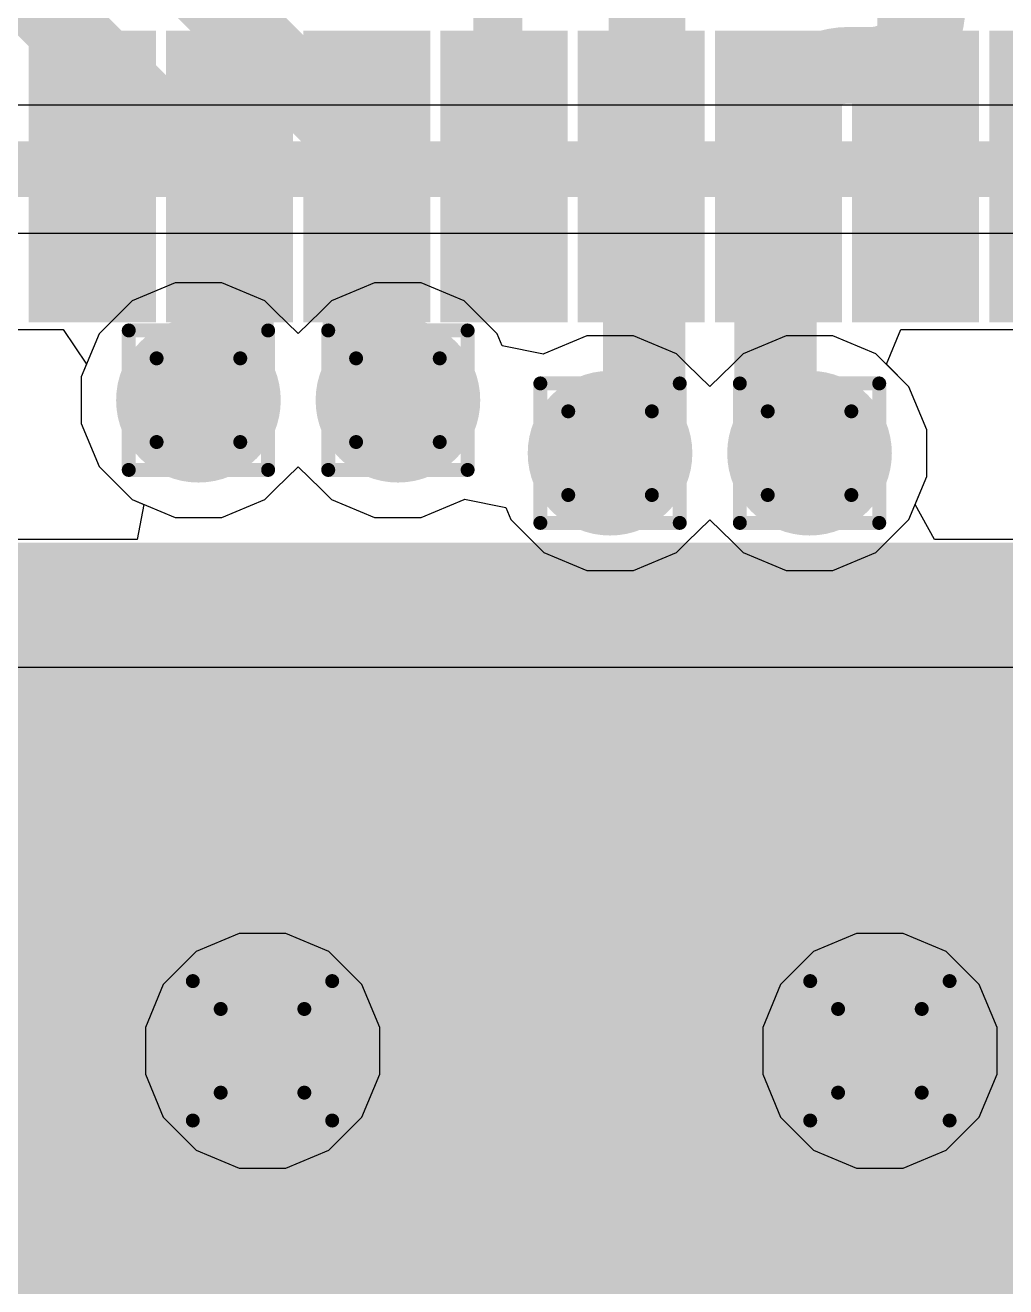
# Model space of a CAD drawing. Header units: inches. Extents: x -22 to 5433, y -13 to 5447.
# Drawn here: x 8.299 to 11.872, y 13.268 to 17.863 of the extents above; entities that cross this region are included whole.
import ezdxf

# ---------------------------------------------------------------- set-up
doc = ezdxf.new("R2010")
doc.units = ezdxf.units.IN
for name, color, linetype in [('Bottom Layer', 5, 'Continuous'), ('Drill Drawing', 1, 'Continuous'), ('Ground', 16, 'Continuous'), ('Power', 76, 'Continuous'), ('Top Layer', 1, 'Continuous'), ('Top Paste', 8, 'Continuous'), ('Top Solder', 216, 'Continuous'), ('Via Holes', 16, 'Continuous')]:
    doc.layers.add(name, color=color, linetype=linetype)

msp = doc.modelspace()

# ---------------------------------------------------------------- hatches: boundary and pattern name
at = {"layer": 'Bottom Layer'}
h = msp.add_hatch(color=5, dxfattribs=at)
edge = h.paths.add_edge_path()
edge.add_arc((8.9303, 16.4975), 0.3, 0, 360)
h = msp.add_hatch(color=5, dxfattribs=at)
edge = h.paths.add_edge_path()
edge.add_arc((9.6573, 16.4975), 0.3, 0, 360)
h = msp.add_hatch(color=5, dxfattribs=at)
edge = h.paths.add_edge_path()
edge.add_arc((10.4303, 16.3045), 0.3, 0, 360)
h = msp.add_hatch(color=5, dxfattribs=at)
edge = h.paths.add_edge_path()
edge.add_arc((11.1573, 16.3045), 0.3, 0, 360)
h = msp.add_hatch(color=5, dxfattribs=at)
edge = h.paths.add_edge_path()
edge.add_arc((9.1638, 14.1275), 0.3, 0, 360)
h = msp.add_hatch(color=5, dxfattribs=at)
edge = h.paths.add_edge_path()
edge.add_arc((11.4138, 14.1275), 0.3, 0, 360)
at = {"layer": 'Ground'}
h = msp.add_hatch(color=16, dxfattribs=at)
edge = h.paths.add_edge_path()
edge.add_arc((8.9303, 16.4975), 0.3, 0, 360)
h = msp.add_hatch(color=16, dxfattribs=at)
edge = h.paths.add_edge_path()
edge.add_arc((9.6573, 16.4975), 0.3, 0, 360)
h = msp.add_hatch(color=16, dxfattribs=at)
edge = h.paths.add_edge_path()
edge.add_arc((10.4303, 16.3045), 0.3, 0, 360)
h = msp.add_hatch(color=16, dxfattribs=at)
edge = h.paths.add_edge_path()
edge.add_arc((11.1573, 16.3045), 0.3, 0, 360)
h = msp.add_hatch(color=16, dxfattribs=at)
edge = h.paths.add_edge_path()
edge.add_arc((9.1638, 14.1275), 0.3, 0, 360)
h = msp.add_hatch(color=16, dxfattribs=at)
edge = h.paths.add_edge_path()
edge.add_arc((11.4138, 14.1275), 0.3, 0, 360)
at = {"layer": 'Power'}
h = msp.add_hatch(color=76, dxfattribs=at)
edge = h.paths.add_edge_path()
edge.add_arc((8.9303, 16.4975), 0.3, 0, 360)
h = msp.add_hatch(color=76, dxfattribs=at)
edge = h.paths.add_edge_path()
edge.add_arc((9.6573, 16.4975), 0.3, 0, 360)
h = msp.add_hatch(color=76, dxfattribs=at)
edge = h.paths.add_edge_path()
edge.add_arc((10.4303, 16.3045), 0.3, 0, 360)
h = msp.add_hatch(color=76, dxfattribs=at)
edge = h.paths.add_edge_path()
edge.add_arc((11.1573, 16.3045), 0.3, 0, 360)
h = msp.add_hatch(color=76, dxfattribs=at)
edge = h.paths.add_edge_path()
edge.add_arc((9.1638, 14.1275), 0.3, 0, 360)
h = msp.add_hatch(color=76, dxfattribs=at)
edge = h.paths.add_edge_path()
edge.add_arc((11.4138, 14.1275), 0.3, 0, 360)
at = {"layer": 'Top Layer'}
for points in [[(8.4138, 17.7425), (8.6738, 17.7425), (8.6738, 16.8825), (8.4138, 16.8825)], [(8.9138, 17.7425), (9.1738, 17.7425), (9.1738, 16.8825), (8.9138, 16.8825)], [(9.4138, 17.7425), (9.6738, 17.7425), (9.6738, 16.8825), (9.4138, 16.8825)], [(9.9138, 17.7425), (10.1738, 17.7425), (10.1738, 16.8825), (9.9138, 16.8825)], [(10.4138, 17.7425), (10.6738, 17.7425), (10.6738, 16.8825), (10.4138, 16.8825)], [(10.9138, 17.7425), (11.1738, 17.7425), (11.1738, 16.8825), (10.9138, 16.8825)], [(11.4138, 17.7425), (11.6738, 17.7425), (11.6738, 16.8825), (11.4138, 16.8825)], [(7.2938, 15.8775), (13.2938, 15.8775), (13.2938, 9.8775), (7.2938, 9.8775)]]:
    msp.add_hatch(color=1, dxfattribs=at).paths.add_polyline_path(points)
h = msp.add_hatch(color=1, dxfattribs=at)
edge = h.paths.add_edge_path()
edge.add_arc((8.9303, 16.4975), 0.3, 0, 360)
h = msp.add_hatch(color=1, dxfattribs=at)
edge = h.paths.add_edge_path()
edge.add_arc((9.6573, 16.4975), 0.3, 0, 360)
h = msp.add_hatch(color=1, dxfattribs=at)
edge = h.paths.add_edge_path()
edge.add_arc((10.4303, 16.3045), 0.3, 0, 360)
h = msp.add_hatch(color=1, dxfattribs=at)
edge = h.paths.add_edge_path()
edge.add_arc((11.1573, 16.3045), 0.3, 0, 360)
h = msp.add_hatch(color=1, dxfattribs=at)
edge = h.paths.add_edge_path()
edge.add_arc((9.1638, 14.1275), 0.3, 0, 360)
h = msp.add_hatch(color=1, dxfattribs=at)
edge = h.paths.add_edge_path()
edge.add_arc((11.4138, 14.1275), 0.3, 0, 360)
at = {"layer": 'Top Paste'}
for points in [[(8.4138, 17.7425), (8.6738, 17.7425), (8.6738, 16.8825), (8.4138, 16.8825)], [(8.9138, 17.7425), (9.1738, 17.7425), (9.1738, 16.8825), (8.9138, 16.8825)], [(9.4138, 17.7425), (9.6738, 17.7425), (9.6738, 16.8825), (9.4138, 16.8825)], [(9.9138, 17.7425), (10.1738, 17.7425), (10.1738, 16.8825), (9.9138, 16.8825)], [(10.4138, 17.7425), (10.6738, 17.7425), (10.6738, 16.8825), (10.4138, 16.8825)], [(10.9138, 17.7425), (11.1738, 17.7425), (11.1738, 16.8825), (10.9138, 16.8825)], [(11.4138, 17.7425), (11.6738, 17.7425), (11.6738, 16.8825), (11.4138, 16.8825)]]:
    msp.add_hatch(color=8, dxfattribs=at).paths.add_polyline_path(points)
at = {"layer": 'Top Solder'}
for points in [[(8.3122, 17.8441), (8.7754, 17.8441), (8.7754, 16.7809), (8.3122, 16.7809)], [(8.8122, 17.8441), (9.2754, 17.8441), (9.2754, 16.7809), (8.8122, 16.7809)], [(9.3122, 17.8441), (9.7754, 17.8441), (9.7754, 16.7809), (9.3122, 16.7809)], [(9.8122, 17.8441), (10.2754, 17.8441), (10.2754, 16.7809), (9.8122, 16.7809)], [(10.3122, 17.8441), (10.7754, 17.8441), (10.7754, 16.7809), (10.3122, 16.7809)], [(10.8122, 17.8441), (11.2754, 17.8441), (11.2754, 16.7809), (10.8122, 16.7809)], [(11.3122, 17.8441), (11.7754, 17.8441), (11.7754, 16.7809), (11.3122, 16.7809)], [(11.8122, 17.8441), (12.2754, 17.8441), (12.2754, 16.7809), (11.8122, 16.7809)], [(7.1922, 15.9791), (13.3954, 15.9791), (13.3954, 9.7759), (7.1922, 9.7759)]]:
    msp.add_hatch(color=216, dxfattribs=at).paths.add_polyline_path(points)
at = {"layer": 'Via Holes'}
h = msp.add_hatch(color=7, dxfattribs=at)
edge = h.paths.add_edge_path()
edge.add_arc((8.9303, 16.4975), 0.15, 0, 360)
h = msp.add_hatch(color=7, dxfattribs=at)
edge = h.paths.add_edge_path()
edge.add_arc((9.6573, 16.4975), 0.15, 0, 360)
h = msp.add_hatch(color=7, dxfattribs=at)
edge = h.paths.add_edge_path()
edge.add_arc((10.4303, 16.3045), 0.15, 0, 360)
h = msp.add_hatch(color=7, dxfattribs=at)
edge = h.paths.add_edge_path()
edge.add_arc((11.1573, 16.3045), 0.15, 0, 360)
h = msp.add_hatch(color=7, dxfattribs=at)
edge = h.paths.add_edge_path()
edge.add_arc((9.1638, 14.1275), 0.15, 0, 360)
h = msp.add_hatch(color=7, dxfattribs=at)
edge = h.paths.add_edge_path()
edge.add_arc((11.4138, 14.1275), 0.15, 0, 360)

# ---------------------------------------------------------------- linework, layer by layer
at = {"layer": 'Bottom Layer'}
for points in [[(10.5652, 16.9343, 0.2794, 0.2794, 0), (10.5652, 20.1059, 0.2794, 0.2794, 0)], [(8.501, 18.4417, 0.2794, 0.2794, 0), (9.5224, 17.4203, 0.2794, 0.2794, 0)], [(8.0438, 18.2523, 0.2794, 0.2794, 0), (9.0652, 17.2309, 0.2794, 0.2794, 0)], [(11.3814, 18.1238, 0.2794, 0.2794, -1), (11.3814, 17.7174, 0.2794, 0.2794, 0)], [(11.0224, 17.438, 0.2794, 0.2794, -0.414214), (11.3018, 17.7174, 0.2794, 0.2794, 0)], [(11.3018, 17.7174, 0.2794, 0.2794, 0), (11.3814, 17.7174, 0.2794, 0.2794, 0)], [(9.5224, 16.6324, 0.2794, 0.2794, 0), (9.5224, 17.4203, 0.2794, 0.2794, 0)], [(11.0224, 16.8919, 0.2794, 0.2794, 0), (11.0224, 17.438, 0.2794, 0.2794, 0)], [(9.0652, 16.6324, 0.2794, 0.2794, 0), (9.0652, 17.2309, 0.2794, 0.2794, 0)], [(10.5652, 16.4394, 0.2794, 0.2794, 0), (10.5652, 16.9343, 0.2794, 0.2794, 0)], [(11.0224, 16.4394, 0.2794, 0.2794, 0), (11.0224, 16.8919, 0.2794, 0.2794, 0)], [(8.9303, 16.4975, 0.2794, 0.2794, 0), (9.0652, 16.6324, 0.2794, 0.2794, 0)], [(9.5224, 16.6324, 0.2794, 0.2794, 0), (9.6573, 16.4975, 0.2794, 0.2794, 0)], [(10.4303, 16.3045, 0.2794, 0.2794, 0), (10.5652, 16.4394, 0.2794, 0.2794, 0)], [(11.0224, 16.4394, 0.2794, 0.2794, 0), (11.1573, 16.3045, 0.2794, 0.2794, 0)]]:
    msp.add_lwpolyline(points, format="xyseb", dxfattribs=at)
for points in [[(11.232, 17.7174, 0.1397, 0.1397, 1), (11.3717, 17.7174, 0.1397, 0.1397, 1)], [(11.232, 17.7174, 0.1397, 0.1397, 1), (11.3717, 17.7174, 0.1397, 0.1397, 1)], [(11.3116, 17.7174, 0.1397, 0.1397, 1), (11.4513, 17.7174, 0.1397, 0.1397, 1)], [(11.3116, 17.7174, 0.1397, 0.1397, 1), (11.4513, 17.7174, 0.1397, 0.1397, 1)], [(9.4526, 17.4203, 0.1397, 0.1397, 1), (9.5923, 17.4203, 0.1397, 0.1397, 1)], [(9.4526, 17.4203, 0.1397, 0.1397, 1), (9.5923, 17.4203, 0.1397, 0.1397, 1)], [(10.9526, 17.438, 0.1397, 0.1397, 1), (11.0923, 17.438, 0.1397, 0.1397, 1)], [(10.9526, 17.438, 0.1397, 0.1397, 1), (11.0923, 17.438, 0.1397, 0.1397, 1)], [(8.9954, 17.2309, 0.1397, 0.1397, 1), (9.1351, 17.2309, 0.1397, 0.1397, 1)], [(8.9954, 17.2309, 0.1397, 0.1397, 1), (9.1351, 17.2309, 0.1397, 0.1397, 1)], [(10.4954, 16.9343, 0.1397, 0.1397, 1), (10.6351, 16.9343, 0.1397, 0.1397, 1)], [(10.4954, 16.9343, 0.1397, 0.1397, 1), (10.6351, 16.9343, 0.1397, 0.1397, 1)], [(10.9526, 16.8919, 0.1397, 0.1397, 1), (11.0923, 16.8919, 0.1397, 0.1397, 1)], [(10.9526, 16.8919, 0.1397, 0.1397, 1), (11.0923, 16.8919, 0.1397, 0.1397, 1)], [(8.9954, 16.6324, 0.1397, 0.1397, 1), (9.1351, 16.6324, 0.1397, 0.1397, 1)], [(8.9954, 16.6324, 0.1397, 0.1397, 1), (9.1351, 16.6324, 0.1397, 0.1397, 1)], [(9.4526, 16.6324, 0.1397, 0.1397, 1), (9.5923, 16.6324, 0.1397, 0.1397, 1)], [(9.4526, 16.6324, 0.1397, 0.1397, 1), (9.5923, 16.6324, 0.1397, 0.1397, 1)], [(8.8605, 16.4975, 0.1397, 0.1397, 1), (9.0002, 16.4975, 0.1397, 0.1397, 1)], [(9.5875, 16.4975, 0.1397, 0.1397, 1), (9.7272, 16.4975, 0.1397, 0.1397, 1)], [(10.4954, 16.4394, 0.1397, 0.1397, 1), (10.6351, 16.4394, 0.1397, 0.1397, 1)], [(10.4954, 16.4394, 0.1397, 0.1397, 1), (10.6351, 16.4394, 0.1397, 0.1397, 1)], [(10.9526, 16.4394, 0.1397, 0.1397, 1), (11.0923, 16.4394, 0.1397, 0.1397, 1)], [(10.9526, 16.4394, 0.1397, 0.1397, 1), (11.0923, 16.4394, 0.1397, 0.1397, 1)], [(10.3605, 16.3045, 0.1397, 0.1397, 1), (10.5002, 16.3045, 0.1397, 0.1397, 1)], [(11.0875, 16.3045, 0.1397, 0.1397, 1), (11.2272, 16.3045, 0.1397, 0.1397, 1)]]:
    msp.add_lwpolyline(points, format="xyseb", close=True, dxfattribs=at)
at = {"layer": 'Drill Drawing'}
for points in [[(8.6763, 16.7515, 0.0508, 0.0508, 0), (9.1843, 16.7515, 0.0508, 0.0508, 0)], [(8.6763, 16.2435, 0.0508, 0.0508, 0), (8.6763, 16.7515, 0.0508, 0.0508, 0)], [(9.1843, 16.2435, 0.0508, 0.0508, 0), (9.1843, 16.7515, 0.0508, 0.0508, 0)], [(9.4033, 16.7515, 0.0508, 0.0508, 0), (9.9113, 16.7515, 0.0508, 0.0508, 0)], [(9.4033, 16.2435, 0.0508, 0.0508, 0), (9.4033, 16.7515, 0.0508, 0.0508, 0)], [(9.9113, 16.2435, 0.0508, 0.0508, 0), (9.9113, 16.7515, 0.0508, 0.0508, 0)], [(8.7779, 16.6499, 0.0508, 0.0508, 0), (9.0827, 16.6499, 0.0508, 0.0508, 0)], [(8.7779, 16.3451, 0.0508, 0.0508, 0), (8.7779, 16.6499, 0.0508, 0.0508, 0)], [(9.0827, 16.3451, 0.0508, 0.0508, 0), (9.0827, 16.6499, 0.0508, 0.0508, 0)], [(9.5049, 16.6499, 0.0508, 0.0508, 0), (9.8097, 16.6499, 0.0508, 0.0508, 0)], [(9.5049, 16.3451, 0.0508, 0.0508, 0), (9.5049, 16.6499, 0.0508, 0.0508, 0)], [(9.8097, 16.3451, 0.0508, 0.0508, 0), (9.8097, 16.6499, 0.0508, 0.0508, 0)], [(10.1763, 16.5585, 0.0508, 0.0508, 0), (10.6843, 16.5585, 0.0508, 0.0508, 0)], [(10.1763, 16.0505, 0.0508, 0.0508, 0), (10.1763, 16.5585, 0.0508, 0.0508, 0)], [(10.6843, 16.0505, 0.0508, 0.0508, 0), (10.6843, 16.5585, 0.0508, 0.0508, 0)], [(10.9033, 16.5585, 0.0508, 0.0508, 0), (11.4113, 16.5585, 0.0508, 0.0508, 0)], [(10.9033, 16.0505, 0.0508, 0.0508, 0), (10.9033, 16.5585, 0.0508, 0.0508, 0)], [(11.4113, 16.0505, 0.0508, 0.0508, 0), (11.4113, 16.5585, 0.0508, 0.0508, 0)], [(10.2779, 16.4569, 0.0508, 0.0508, 0), (10.5827, 16.4569, 0.0508, 0.0508, 0)], [(10.2779, 16.1521, 0.0508, 0.0508, 0), (10.2779, 16.4569, 0.0508, 0.0508, 0)], [(10.5827, 16.1521, 0.0508, 0.0508, 0), (10.5827, 16.4569, 0.0508, 0.0508, 0)], [(11.0049, 16.4569, 0.0508, 0.0508, 0), (11.3097, 16.4569, 0.0508, 0.0508, 0)], [(11.0049, 16.1521, 0.0508, 0.0508, 0), (11.0049, 16.4569, 0.0508, 0.0508, 0)], [(11.3097, 16.1521, 0.0508, 0.0508, 0), (11.3097, 16.4569, 0.0508, 0.0508, 0)], [(8.7779, 16.3451, 0.0508, 0.0508, 0), (9.0827, 16.3451, 0.0508, 0.0508, 0)], [(9.5049, 16.3451, 0.0508, 0.0508, 0), (9.8097, 16.3451, 0.0508, 0.0508, 0)], [(8.6763, 16.2435, 0.0508, 0.0508, 0), (9.1843, 16.2435, 0.0508, 0.0508, 0)], [(9.4033, 16.2435, 0.0508, 0.0508, 0), (9.9113, 16.2435, 0.0508, 0.0508, 0)], [(10.2779, 16.1521, 0.0508, 0.0508, 0), (10.5827, 16.1521, 0.0508, 0.0508, 0)], [(11.0049, 16.1521, 0.0508, 0.0508, 0), (11.3097, 16.1521, 0.0508, 0.0508, 0)], [(10.1763, 16.0505, 0.0508, 0.0508, 0), (10.6843, 16.0505, 0.0508, 0.0508, 0)], [(10.9033, 16.0505, 0.0508, 0.0508, 0), (11.4113, 16.0505, 0.0508, 0.0508, 0)], [(8.9098, 14.3815, 0.0508, 0.0508, 0), (9.4178, 14.3815, 0.0508, 0.0508, 0)], [(8.9098, 13.8735, 0.0508, 0.0508, 0), (8.9098, 14.3815, 0.0508, 0.0508, 0)], [(9.4178, 13.8735, 0.0508, 0.0508, 0), (9.4178, 14.3815, 0.0508, 0.0508, 0)], [(11.1598, 14.3815, 0.0508, 0.0508, 0), (11.6678, 14.3815, 0.0508, 0.0508, 0)], [(11.1598, 13.8735, 0.0508, 0.0508, 0), (11.1598, 14.3815, 0.0508, 0.0508, 0)], [(11.6678, 13.8735, 0.0508, 0.0508, 0), (11.6678, 14.3815, 0.0508, 0.0508, 0)], [(9.0114, 14.2799, 0.0508, 0.0508, 0), (9.3162, 14.2799, 0.0508, 0.0508, 0)], [(9.0114, 13.9751, 0.0508, 0.0508, 0), (9.0114, 14.2799, 0.0508, 0.0508, 0)], [(9.3162, 13.9751, 0.0508, 0.0508, 0), (9.3162, 14.2799, 0.0508, 0.0508, 0)], [(11.2614, 14.2799, 0.0508, 0.0508, 0), (11.5662, 14.2799, 0.0508, 0.0508, 0)], [(11.2614, 13.9751, 0.0508, 0.0508, 0), (11.2614, 14.2799, 0.0508, 0.0508, 0)], [(11.5662, 13.9751, 0.0508, 0.0508, 0), (11.5662, 14.2799, 0.0508, 0.0508, 0)], [(9.0114, 13.9751, 0.0508, 0.0508, 0), (9.3162, 13.9751, 0.0508, 0.0508, 0)], [(11.2614, 13.9751, 0.0508, 0.0508, 0), (11.5662, 13.9751, 0.0508, 0.0508, 0)], [(8.9098, 13.8735, 0.0508, 0.0508, 0), (9.4178, 13.8735, 0.0508, 0.0508, 0)], [(11.1598, 13.8735, 0.0508, 0.0508, 0), (11.6678, 13.8735, 0.0508, 0.0508, 0)]]:
    msp.add_lwpolyline(points, format="xyseb", dxfattribs=at)
for points in [[(8.6636, 16.7515, 0.0254, 0.0254, 1), (8.689, 16.7515, 0.0254, 0.0254, 1)], [(8.6636, 16.7515, 0.0254, 0.0254, 1), (8.689, 16.7515, 0.0254, 0.0254, 1)], [(9.1716, 16.7515, 0.0254, 0.0254, 1), (9.197, 16.7515, 0.0254, 0.0254, 1)], [(9.1716, 16.7515, 0.0254, 0.0254, 1), (9.197, 16.7515, 0.0254, 0.0254, 1)], [(9.3906, 16.7515, 0.0254, 0.0254, 1), (9.416, 16.7515, 0.0254, 0.0254, 1)], [(9.3906, 16.7515, 0.0254, 0.0254, 1), (9.416, 16.7515, 0.0254, 0.0254, 1)], [(9.8986, 16.7515, 0.0254, 0.0254, 1), (9.924, 16.7515, 0.0254, 0.0254, 1)], [(9.8986, 16.7515, 0.0254, 0.0254, 1), (9.924, 16.7515, 0.0254, 0.0254, 1)], [(8.7652, 16.6499, 0.0254, 0.0254, 1), (8.7906, 16.6499, 0.0254, 0.0254, 1)], [(8.7652, 16.6499, 0.0254, 0.0254, 1), (8.7906, 16.6499, 0.0254, 0.0254, 1)], [(9.07, 16.6499, 0.0254, 0.0254, 1), (9.0954, 16.6499, 0.0254, 0.0254, 1)], [(9.07, 16.6499, 0.0254, 0.0254, 1), (9.0954, 16.6499, 0.0254, 0.0254, 1)], [(9.4922, 16.6499, 0.0254, 0.0254, 1), (9.5176, 16.6499, 0.0254, 0.0254, 1)], [(9.4922, 16.6499, 0.0254, 0.0254, 1), (9.5176, 16.6499, 0.0254, 0.0254, 1)], [(9.797, 16.6499, 0.0254, 0.0254, 1), (9.8224, 16.6499, 0.0254, 0.0254, 1)], [(9.797, 16.6499, 0.0254, 0.0254, 1), (9.8224, 16.6499, 0.0254, 0.0254, 1)], [(10.1636, 16.5585, 0.0254, 0.0254, 1), (10.189, 16.5585, 0.0254, 0.0254, 1)], [(10.1636, 16.5585, 0.0254, 0.0254, 1), (10.189, 16.5585, 0.0254, 0.0254, 1)], [(10.6716, 16.5585, 0.0254, 0.0254, 1), (10.697, 16.5585, 0.0254, 0.0254, 1)], [(10.6716, 16.5585, 0.0254, 0.0254, 1), (10.697, 16.5585, 0.0254, 0.0254, 1)], [(10.8906, 16.5585, 0.0254, 0.0254, 1), (10.916, 16.5585, 0.0254, 0.0254, 1)], [(10.8906, 16.5585, 0.0254, 0.0254, 1), (10.916, 16.5585, 0.0254, 0.0254, 1)], [(11.3986, 16.5585, 0.0254, 0.0254, 1), (11.424, 16.5585, 0.0254, 0.0254, 1)], [(11.3986, 16.5585, 0.0254, 0.0254, 1), (11.424, 16.5585, 0.0254, 0.0254, 1)], [(10.2652, 16.4569, 0.0254, 0.0254, 1), (10.2906, 16.4569, 0.0254, 0.0254, 1)], [(10.2652, 16.4569, 0.0254, 0.0254, 1), (10.2906, 16.4569, 0.0254, 0.0254, 1)], [(10.57, 16.4569, 0.0254, 0.0254, 1), (10.5954, 16.4569, 0.0254, 0.0254, 1)], [(10.57, 16.4569, 0.0254, 0.0254, 1), (10.5954, 16.4569, 0.0254, 0.0254, 1)], [(10.9922, 16.4569, 0.0254, 0.0254, 1), (11.0176, 16.4569, 0.0254, 0.0254, 1)], [(10.9922, 16.4569, 0.0254, 0.0254, 1), (11.0176, 16.4569, 0.0254, 0.0254, 1)], [(11.297, 16.4569, 0.0254, 0.0254, 1), (11.3224, 16.4569, 0.0254, 0.0254, 1)], [(11.297, 16.4569, 0.0254, 0.0254, 1), (11.3224, 16.4569, 0.0254, 0.0254, 1)], [(8.7652, 16.3451, 0.0254, 0.0254, 1), (8.7906, 16.3451, 0.0254, 0.0254, 1)], [(8.7652, 16.3451, 0.0254, 0.0254, 1), (8.7906, 16.3451, 0.0254, 0.0254, 1)], [(9.07, 16.3451, 0.0254, 0.0254, 1), (9.0954, 16.3451, 0.0254, 0.0254, 1)], [(9.07, 16.3451, 0.0254, 0.0254, 1), (9.0954, 16.3451, 0.0254, 0.0254, 1)], [(9.4922, 16.3451, 0.0254, 0.0254, 1), (9.5176, 16.3451, 0.0254, 0.0254, 1)], [(9.4922, 16.3451, 0.0254, 0.0254, 1), (9.5176, 16.3451, 0.0254, 0.0254, 1)], [(9.797, 16.3451, 0.0254, 0.0254, 1), (9.8224, 16.3451, 0.0254, 0.0254, 1)], [(9.797, 16.3451, 0.0254, 0.0254, 1), (9.8224, 16.3451, 0.0254, 0.0254, 1)], [(8.6636, 16.2435, 0.0254, 0.0254, 1), (8.689, 16.2435, 0.0254, 0.0254, 1)], [(8.6636, 16.2435, 0.0254, 0.0254, 1), (8.689, 16.2435, 0.0254, 0.0254, 1)], [(9.1716, 16.2435, 0.0254, 0.0254, 1), (9.197, 16.2435, 0.0254, 0.0254, 1)], [(9.1716, 16.2435, 0.0254, 0.0254, 1), (9.197, 16.2435, 0.0254, 0.0254, 1)], [(9.3906, 16.2435, 0.0254, 0.0254, 1), (9.416, 16.2435, 0.0254, 0.0254, 1)], [(9.3906, 16.2435, 0.0254, 0.0254, 1), (9.416, 16.2435, 0.0254, 0.0254, 1)], [(9.8986, 16.2435, 0.0254, 0.0254, 1), (9.924, 16.2435, 0.0254, 0.0254, 1)], [(9.8986, 16.2435, 0.0254, 0.0254, 1), (9.924, 16.2435, 0.0254, 0.0254, 1)], [(10.2652, 16.1521, 0.0254, 0.0254, 1), (10.2906, 16.1521, 0.0254, 0.0254, 1)], [(10.2652, 16.1521, 0.0254, 0.0254, 1), (10.2906, 16.1521, 0.0254, 0.0254, 1)], [(10.57, 16.1521, 0.0254, 0.0254, 1), (10.5954, 16.1521, 0.0254, 0.0254, 1)], [(10.57, 16.1521, 0.0254, 0.0254, 1), (10.5954, 16.1521, 0.0254, 0.0254, 1)], [(10.9922, 16.1521, 0.0254, 0.0254, 1), (11.0176, 16.1521, 0.0254, 0.0254, 1)], [(10.9922, 16.1521, 0.0254, 0.0254, 1), (11.0176, 16.1521, 0.0254, 0.0254, 1)], [(11.297, 16.1521, 0.0254, 0.0254, 1), (11.3224, 16.1521, 0.0254, 0.0254, 1)], [(11.297, 16.1521, 0.0254, 0.0254, 1), (11.3224, 16.1521, 0.0254, 0.0254, 1)], [(10.1636, 16.0505, 0.0254, 0.0254, 1), (10.189, 16.0505, 0.0254, 0.0254, 1)], [(10.1636, 16.0505, 0.0254, 0.0254, 1), (10.189, 16.0505, 0.0254, 0.0254, 1)], [(10.6716, 16.0505, 0.0254, 0.0254, 1), (10.697, 16.0505, 0.0254, 0.0254, 1)], [(10.6716, 16.0505, 0.0254, 0.0254, 1), (10.697, 16.0505, 0.0254, 0.0254, 1)], [(10.8906, 16.0505, 0.0254, 0.0254, 1), (10.916, 16.0505, 0.0254, 0.0254, 1)], [(10.8906, 16.0505, 0.0254, 0.0254, 1), (10.916, 16.0505, 0.0254, 0.0254, 1)], [(11.3986, 16.0505, 0.0254, 0.0254, 1), (11.424, 16.0505, 0.0254, 0.0254, 1)], [(11.3986, 16.0505, 0.0254, 0.0254, 1), (11.424, 16.0505, 0.0254, 0.0254, 1)], [(8.8971, 14.3815, 0.0254, 0.0254, 1), (8.9225, 14.3815, 0.0254, 0.0254, 1)], [(8.8971, 14.3815, 0.0254, 0.0254, 1), (8.9225, 14.3815, 0.0254, 0.0254, 1)], [(9.4051, 14.3815, 0.0254, 0.0254, 1), (9.4305, 14.3815, 0.0254, 0.0254, 1)], [(9.4051, 14.3815, 0.0254, 0.0254, 1), (9.4305, 14.3815, 0.0254, 0.0254, 1)], [(11.1471, 14.3815, 0.0254, 0.0254, 1), (11.1725, 14.3815, 0.0254, 0.0254, 1)], [(11.1471, 14.3815, 0.0254, 0.0254, 1), (11.1725, 14.3815, 0.0254, 0.0254, 1)], [(11.6551, 14.3815, 0.0254, 0.0254, 1), (11.6805, 14.3815, 0.0254, 0.0254, 1)], [(11.6551, 14.3815, 0.0254, 0.0254, 1), (11.6805, 14.3815, 0.0254, 0.0254, 1)], [(8.9987, 14.2799, 0.0254, 0.0254, 1), (9.0241, 14.2799, 0.0254, 0.0254, 1)], [(8.9987, 14.2799, 0.0254, 0.0254, 1), (9.0241, 14.2799, 0.0254, 0.0254, 1)], [(9.3035, 14.2799, 0.0254, 0.0254, 1), (9.3289, 14.2799, 0.0254, 0.0254, 1)], [(9.3035, 14.2799, 0.0254, 0.0254, 1), (9.3289, 14.2799, 0.0254, 0.0254, 1)], [(11.2487, 14.2799, 0.0254, 0.0254, 1), (11.2741, 14.2799, 0.0254, 0.0254, 1)], [(11.2487, 14.2799, 0.0254, 0.0254, 1), (11.2741, 14.2799, 0.0254, 0.0254, 1)], [(11.5535, 14.2799, 0.0254, 0.0254, 1), (11.5789, 14.2799, 0.0254, 0.0254, 1)], [(11.5535, 14.2799, 0.0254, 0.0254, 1), (11.5789, 14.2799, 0.0254, 0.0254, 1)], [(8.9987, 13.9751, 0.0254, 0.0254, 1), (9.0241, 13.9751, 0.0254, 0.0254, 1)], [(8.9987, 13.9751, 0.0254, 0.0254, 1), (9.0241, 13.9751, 0.0254, 0.0254, 1)], [(9.3035, 13.9751, 0.0254, 0.0254, 1), (9.3289, 13.9751, 0.0254, 0.0254, 1)], [(9.3035, 13.9751, 0.0254, 0.0254, 1), (9.3289, 13.9751, 0.0254, 0.0254, 1)], [(11.2487, 13.9751, 0.0254, 0.0254, 1), (11.2741, 13.9751, 0.0254, 0.0254, 1)], [(11.2487, 13.9751, 0.0254, 0.0254, 1), (11.2741, 13.9751, 0.0254, 0.0254, 1)], [(11.5535, 13.9751, 0.0254, 0.0254, 1), (11.5789, 13.9751, 0.0254, 0.0254, 1)], [(11.5535, 13.9751, 0.0254, 0.0254, 1), (11.5789, 13.9751, 0.0254, 0.0254, 1)], [(8.8971, 13.8735, 0.0254, 0.0254, 1), (8.9225, 13.8735, 0.0254, 0.0254, 1)], [(8.8971, 13.8735, 0.0254, 0.0254, 1), (8.9225, 13.8735, 0.0254, 0.0254, 1)], [(9.4051, 13.8735, 0.0254, 0.0254, 1), (9.4305, 13.8735, 0.0254, 0.0254, 1)], [(9.4051, 13.8735, 0.0254, 0.0254, 1), (9.4305, 13.8735, 0.0254, 0.0254, 1)], [(11.1471, 13.8735, 0.0254, 0.0254, 1), (11.1725, 13.8735, 0.0254, 0.0254, 1)], [(11.1471, 13.8735, 0.0254, 0.0254, 1), (11.1725, 13.8735, 0.0254, 0.0254, 1)], [(11.6551, 13.8735, 0.0254, 0.0254, 1), (11.6805, 13.8735, 0.0254, 0.0254, 1)], [(11.6551, 13.8735, 0.0254, 0.0254, 1), (11.6805, 13.8735, 0.0254, 0.0254, 1)]]:
    msp.add_lwpolyline(points, format="xyseb", close=True, dxfattribs=at)
at = {"layer": 'Ground'}
for p, q in [((21.1452, 17.5722), (8.0438, 17.5722)), ((8.1404, 17.106), (21.0486, 17.106)), ((8.8454, 16.9245), (8.6885, 16.8595)), ((9.0153, 16.9245), (8.8454, 16.9245)), ((9.1722, 16.8595), (9.0153, 16.9245)), ((9.5724, 16.9245), (9.4155, 16.8595)), ((9.7423, 16.9245), (9.5724, 16.9245)), ((9.8992, 16.8595), (9.7423, 16.9245)), ((8.6885, 16.8595), (8.5683, 16.7394)), ((9.2109, 16.8209), (9.1722, 16.8595)), ((9.2938, 16.7409), (9.2109, 16.8209)), ((9.3768, 16.8209), (9.2938, 16.7409)), ((9.4155, 16.8595), (9.3768, 16.8209)), ((10.0193, 16.7394), (9.8992, 16.8595)), ((8.5683, 16.7394), (8.5033, 16.5825)), ((10.0376, 16.6953), (10.0193, 16.7394)), ((10.3454, 16.7315), (10.1885, 16.6665)), ((10.5153, 16.7315), (10.3454, 16.7315)), ((10.6722, 16.6665), (10.5153, 16.7315)), ((11.0724, 16.7315), (10.9155, 16.6665)), ((11.2423, 16.7315), (11.0724, 16.7315)), ((11.3992, 16.6665), (11.2423, 16.7315)), ((10.1874, 16.6655), (10.0376, 16.6953)), ((10.1885, 16.6665), (10.1874, 16.6655)), ((10.7109, 16.6279), (10.6722, 16.6665)), ((10.9155, 16.6665), (10.8768, 16.6279)), ((11.5193, 16.5464), (11.3992, 16.6665)), ((10.7938, 16.5479), (10.7109, 16.6279)), ((10.8768, 16.6279), (10.7938, 16.5479)), ((8.5033, 16.5825), (8.5033, 16.4126)), ((11.5843, 16.3895), (11.5193, 16.5464)), ((8.5033, 16.4126), (8.5683, 16.2557)), ((11.5843, 16.2196), (11.5843, 16.3895)), ((8.5683, 16.2557), (8.6885, 16.1356)), ((11.5421, 16.1176), (11.5843, 16.2196)), ((8.6885, 16.1356), (8.7317, 16.1176)), ((8.7317, 16.1176), (8.7065, 15.9906)), ((11.6132, 15.9906), (11.5421, 16.1176)), ((8.7065, 15.9906), (-0.1184, 15.9906)), ((12.1806, 15.9906), (11.6132, 15.9906)), ((-0.0218, 15.5245), (12.9482, 15.5245))]:
    msp.add_line(p, q, dxfattribs=at)
for points in [[(8.0438, 17.3391, 0.2032, 0.2032, 0), (21.1452, 17.3391, 0.2032, 0.2032, 0)], [(-0.1184, 15.7575, 0.2032, 0.2032, 0), (13.0447, 15.7575, 0.2032, 0.2032, 0)]]:
    msp.add_lwpolyline(points, format="xyseb", dxfattribs=at)
at = {"layer": 'Power'}
for p, q in [((8.8454, 16.9245), (8.6885, 16.8595)), ((9.0153, 16.9245), (8.8454, 16.9245)), ((9.1722, 16.8595), (9.0153, 16.9245)), ((9.5724, 16.9245), (9.4155, 16.8595)), ((9.7423, 16.9245), (9.5724, 16.9245)), ((9.8992, 16.8595), (9.7423, 16.9245)), ((8.6885, 16.8595), (8.5683, 16.7394)), ((9.2109, 16.8209), (9.1722, 16.8595)), ((9.2938, 16.7409), (9.2109, 16.8209)), ((9.3768, 16.8209), (9.2938, 16.7409)), ((9.4155, 16.8595), (9.3768, 16.8209)), ((10.0193, 16.7394), (9.8992, 16.8595)), ((8.5683, 16.7394), (8.5033, 16.5825)), ((10.0376, 16.6953), (10.0193, 16.7394)), ((10.3454, 16.7315), (10.1885, 16.6665)), ((10.5153, 16.7315), (10.3454, 16.7315)), ((10.6722, 16.6665), (10.5153, 16.7315)), ((11.0724, 16.7315), (10.9155, 16.6665)), ((11.2423, 16.7315), (11.0724, 16.7315)), ((11.3992, 16.6665), (11.2423, 16.7315)), ((10.1874, 16.6655), (10.0376, 16.6953)), ((10.1885, 16.6665), (10.1874, 16.6655)), ((10.7109, 16.6279), (10.6722, 16.6665)), ((10.9155, 16.6665), (10.8768, 16.6279)), ((11.5193, 16.5464), (11.3992, 16.6665)), ((10.7938, 16.5479), (10.7109, 16.6279)), ((10.8768, 16.6279), (10.7938, 16.5479)), ((8.5033, 16.5825), (8.5033, 16.4126)), ((11.5843, 16.3895), (11.5193, 16.5464)), ((8.5033, 16.4126), (8.5683, 16.2557)), ((11.5843, 16.2196), (11.5843, 16.3895)), ((8.5683, 16.2557), (8.6885, 16.1356)), ((9.2109, 16.1742), (9.2938, 16.2542)), ((9.2938, 16.2542), (9.3768, 16.1742)), ((11.5193, 16.0627), (11.5843, 16.2196)), ((8.6885, 16.1356), (8.8454, 16.0705)), ((9.0153, 16.0705), (9.1722, 16.1356)), ((9.1722, 16.1356), (9.2109, 16.1742)), ((9.3768, 16.1742), (9.4155, 16.1356)), ((9.4155, 16.1356), (9.5724, 16.0705)), ((9.7423, 16.0705), (9.8992, 16.1356)), ((9.8992, 16.1356), (9.9002, 16.1366)), ((9.9002, 16.1366), (10.0501, 16.1068)), ((10.0501, 16.1068), (10.0683, 16.0627)), ((8.8454, 16.0705), (9.0153, 16.0705)), ((9.5724, 16.0705), (9.7423, 16.0705)), ((10.0683, 16.0627), (10.1885, 15.9426)), ((10.7109, 15.9812), (10.7938, 16.0612)), ((10.7938, 16.0612), (10.8768, 15.9812)), ((11.3992, 15.9426), (11.5193, 16.0627)), ((10.6722, 15.9426), (10.7109, 15.9812)), ((10.8768, 15.9812), (10.9155, 15.9426)), ((10.1885, 15.9426), (10.3454, 15.8775)), ((10.5153, 15.8775), (10.6722, 15.9426)), ((10.9155, 15.9426), (11.0724, 15.8775)), ((11.2423, 15.8775), (11.3992, 15.9426)), ((10.3454, 15.8775), (10.5153, 15.8775)), ((11.0724, 15.8775), (11.2423, 15.8775)), ((9.0789, 14.5545), (8.922, 14.4895)), ((9.2488, 14.5545), (9.0789, 14.5545)), ((9.4057, 14.4895), (9.2488, 14.5545)), ((11.3289, 14.5545), (11.172, 14.4895)), ((11.4988, 14.5545), (11.3289, 14.5545)), ((11.6557, 14.4895), (11.4988, 14.5545)), ((8.922, 14.4895), (8.8018, 14.3694)), ((9.5258, 14.3694), (9.4057, 14.4895)), ((11.172, 14.4895), (11.0518, 14.3694)), ((11.7758, 14.3694), (11.6557, 14.4895)), ((8.8018, 14.3694), (8.7368, 14.2125)), ((9.5908, 14.2125), (9.5258, 14.3694)), ((11.0518, 14.3694), (10.9868, 14.2125)), ((11.8408, 14.2125), (11.7758, 14.3694)), ((8.7368, 14.2125), (8.7368, 14.0426)), ((9.5908, 14.0426), (9.5908, 14.2125)), ((10.9868, 14.2125), (10.9868, 14.0426)), ((11.8408, 14.0426), (11.8408, 14.2125)), ((8.7368, 14.0426), (8.8018, 13.8857)), ((9.5258, 13.8857), (9.5908, 14.0426)), ((10.9868, 14.0426), (11.0518, 13.8857)), ((11.7758, 13.8857), (11.8408, 14.0426)), ((8.8018, 13.8857), (8.922, 13.7656)), ((9.4057, 13.7656), (9.5258, 13.8857)), ((11.0518, 13.8857), (11.172, 13.7656)), ((11.6557, 13.7656), (11.7758, 13.8857)), ((8.922, 13.7656), (9.0789, 13.7005)), ((9.2488, 13.7005), (9.4057, 13.7656)), ((11.172, 13.7656), (11.3289, 13.7005)), ((11.4988, 13.7005), (11.6557, 13.7656)), ((9.0789, 13.7005), (9.2488, 13.7005)), ((11.3289, 13.7005), (11.4988, 13.7005))]:
    msp.add_line(p, q, dxfattribs=at)
at = {"layer": 'Top Layer'}
for p, q in [((6.4158, 16.7555), (8.4375, 16.7555)), ((8.4375, 16.7555), (8.5224, 16.6285)), ((11.4372, 16.6285), (11.4898, 16.7555)), ((11.4898, 16.7555), (12.1187, 16.7555)), ((8.5224, 16.6285), (8.5033, 16.5825)), ((11.5193, 16.5464), (11.4372, 16.6285)), ((8.5033, 16.5825), (8.5033, 16.4126)), ((11.5843, 16.3895), (11.5193, 16.5464)), ((8.5033, 16.4126), (8.5683, 16.2557)), ((11.5843, 16.2196), (11.5843, 16.3895)), ((8.5683, 16.2557), (8.6885, 16.1356)), ((9.2109, 16.1742), (9.2938, 16.2542)), ((9.2938, 16.2542), (9.3768, 16.1742)), ((11.5193, 16.0627), (11.5843, 16.2196)), ((8.6885, 16.1356), (8.8454, 16.0705)), ((9.0153, 16.0705), (9.1722, 16.1356)), ((9.1722, 16.1356), (9.2109, 16.1742)), ((9.3768, 16.1742), (9.4155, 16.1356)), ((9.4155, 16.1356), (9.5724, 16.0705)), ((9.7423, 16.0705), (9.8992, 16.1356)), ((9.8992, 16.1356), (9.9002, 16.1366)), ((9.9002, 16.1366), (10.0501, 16.1068)), ((10.0501, 16.1068), (10.0683, 16.0627)), ((8.8454, 16.0705), (9.0153, 16.0705)), ((9.5724, 16.0705), (9.7423, 16.0705)), ((10.0683, 16.0627), (10.1885, 15.9426)), ((10.7109, 15.9812), (10.7938, 16.0612)), ((10.7938, 16.0612), (10.8768, 15.9812)), ((11.3992, 15.9426), (11.5193, 16.0627)), ((10.6722, 15.9426), (10.7109, 15.9812)), ((10.8768, 15.9812), (10.9155, 15.9426)), ((10.1885, 15.9426), (10.3454, 15.8775)), ((10.5153, 15.8775), (10.6722, 15.9426)), ((10.9155, 15.9426), (11.0724, 15.8775)), ((11.2423, 15.8775), (11.3992, 15.9426)), ((10.3454, 15.8775), (10.5153, 15.8775)), ((11.0724, 15.8775), (11.2423, 15.8775))]:
    msp.add_line(p, q, dxfattribs=at)
for points in [[(11.5438, 17.3125, 0.2794, 0.2794, 0), (11.5438, 18.5006, 0.2794, 0.2794, 0)], [(10.0212, 17.3352, 0.1778, 0.1778, 0), (10.0212, 18.4129, 0.1778, 0.1778, 0)], [(9.0438, 16.611, 0.2794, 0.2794, 0), (9.0438, 17.3125, 0.2794, 0.2794, 0)], [(9.5438, 16.611, 0.2794, 0.2794, 0), (9.5438, 17.3125, 0.2794, 0.2794, 0)], [(10.0212, 17.3352, 0.1778, 0.1778, 0), (10.0438, 17.3125, 0.1778, 0.1778, 0)], [(10.5438, 16.371, 0.2794, 0.2794, 0), (10.5438, 17.3125, 0.2794, 0.2794, 0)], [(11.0438, 16.371, 0.2794, 0.2794, 0), (11.0438, 17.3125, 0.2794, 0.2794, 0)], [(8.9303, 16.4975, 0.2794, 0.2794, 0), (9.0438, 16.611, 0.2794, 0.2794, 0)], [(9.5438, 16.611, 0.2794, 0.2794, 0), (9.6573, 16.4975, 0.2794, 0.2794, 0)], [(10.4303, 16.2575, 0.2794, 0.2794, 0), (10.5438, 16.371, 0.2794, 0.2794, 0)], [(11.0438, 16.371, 0.2794, 0.2794, 0), (11.1573, 16.2575, 0.2794, 0.2794, 0)], [(10.4303, 16.2575, 0.2794, 0.2794, 0), (10.4303, 16.3045, 0.2794, 0.2794, 0)], [(11.1573, 16.2575, 0.2794, 0.2794, 0), (11.1573, 16.3045, 0.2794, 0.2794, 0)]]:
    msp.add_lwpolyline(points, format="xyseb", dxfattribs=at)
for points in [[(8.974, 17.3125, 0.1397, 0.1397, 1), (9.1137, 17.3125, 0.1397, 0.1397, 1)], [(9.474, 17.3125, 0.1397, 0.1397, 1), (9.6137, 17.3125, 0.1397, 0.1397, 1)], [(9.9767, 17.3352, 0.0889, 0.0889, 1), (10.0656, 17.3352, 0.0889, 0.0889, 1)], [(9.9767, 17.3352, 0.0889, 0.0889, 1), (10.0656, 17.3352, 0.0889, 0.0889, 1)], [(10.474, 17.3125, 0.1397, 0.1397, 1), (10.6137, 17.3125, 0.1397, 0.1397, 1)], [(10.974, 17.3125, 0.1397, 0.1397, 1), (11.1137, 17.3125, 0.1397, 0.1397, 1)], [(11.474, 17.3125, 0.1397, 0.1397, 1), (11.6137, 17.3125, 0.1397, 0.1397, 1)], [(9.9994, 17.3125, 0.0889, 0.0889, 1), (10.0883, 17.3125, 0.0889, 0.0889, 1)], [(8.974, 16.611, 0.1397, 0.1397, 1), (9.1137, 16.611, 0.1397, 0.1397, 1)], [(8.974, 16.611, 0.1397, 0.1397, 1), (9.1137, 16.611, 0.1397, 0.1397, 1)], [(9.474, 16.611, 0.1397, 0.1397, 1), (9.6137, 16.611, 0.1397, 0.1397, 1)], [(9.474, 16.611, 0.1397, 0.1397, 1), (9.6137, 16.611, 0.1397, 0.1397, 1)], [(8.8605, 16.4975, 0.1397, 0.1397, 1), (9.0002, 16.4975, 0.1397, 0.1397, 1)], [(9.5875, 16.4975, 0.1397, 0.1397, 1), (9.7272, 16.4975, 0.1397, 0.1397, 1)], [(10.474, 16.371, 0.1397, 0.1397, 1), (10.6137, 16.371, 0.1397, 0.1397, 1)], [(10.474, 16.371, 0.1397, 0.1397, 1), (10.6137, 16.371, 0.1397, 0.1397, 1)], [(10.974, 16.371, 0.1397, 0.1397, 1), (11.1137, 16.371, 0.1397, 0.1397, 1)], [(10.974, 16.371, 0.1397, 0.1397, 1), (11.1137, 16.371, 0.1397, 0.1397, 1)], [(10.3605, 16.3045, 0.1397, 0.1397, 1), (10.5002, 16.3045, 0.1397, 0.1397, 1)], [(11.0875, 16.3045, 0.1397, 0.1397, 1), (11.2272, 16.3045, 0.1397, 0.1397, 1)], [(10.3605, 16.2575, 0.1397, 0.1397, 1), (10.5002, 16.2575, 0.1397, 0.1397, 1)], [(10.3605, 16.2575, 0.1397, 0.1397, 1), (10.5002, 16.2575, 0.1397, 0.1397, 1)], [(11.0875, 16.2575, 0.1397, 0.1397, 1), (11.2272, 16.2575, 0.1397, 0.1397, 1)], [(11.0875, 16.2575, 0.1397, 0.1397, 1), (11.2272, 16.2575, 0.1397, 0.1397, 1)]]:
    msp.add_lwpolyline(points, format="xyseb", close=True, dxfattribs=at)

doc.saveas('drawing.dxf')
